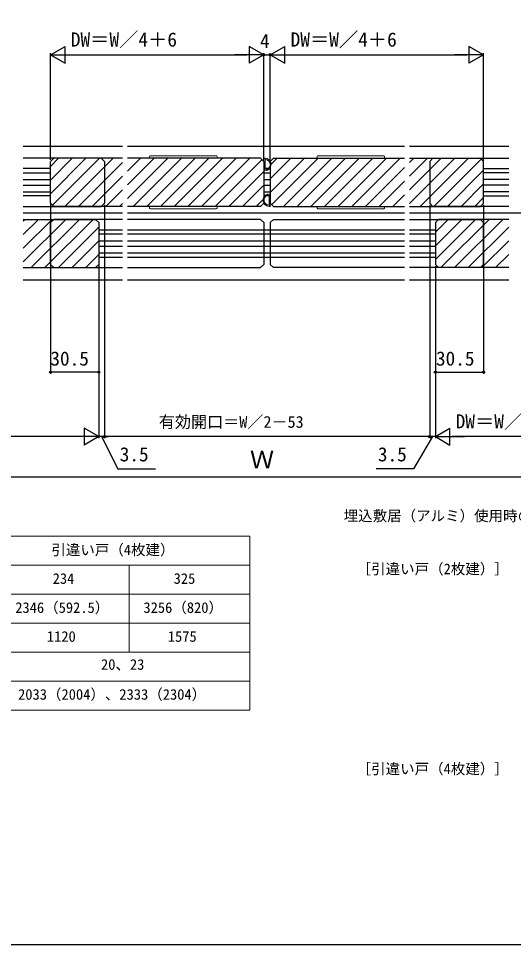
# Model space of a CAD drawing. Units: millimetres, scale not verified. Extents: x -525 to 525, y -783 to 779.
# Drawn here: x -166 to 142, y -783 to -208 of the extents above; entities that cross this region are included whole.
import ezdxf
from ezdxf.enums import TextEntityAlignment as Align

# ---------------------------------------------------------------- set-up
doc = ezdxf.new("R2010")
doc.units = ezdxf.units.MM
doc.header["$LTSCALE"] = 4
doc.layers.add('0-1_TABLE1', color=7, linetype='Continuous', lineweight=18)
doc.layers.add('0-6_YKK_13', color=4, linetype='Continuous', lineweight=18)
for name, color, linetype in [('0-2_USER1', 3, 'Continuous'), ('0-5_YKK_12', 2, 'Continuous'), ('0-8_YKK_D', 6, 'Continuous'), ('0-9_YKK_ZWAK', 7, 'Continuous')]:
    doc.layers.add(name, color=color, linetype=linetype)
doc.styles.add('ＭＳ ゴシック', font='')
doc.styles.get('ＭＳ ゴシック').set_extended_font_data('MS Gothic')

msp = doc.modelspace()

# ---------------------------------------------------------------- linework, layer by layer
at = {"layer": '0-1_TABLE1'}
for p, q in [((-502.215, -529.749), (-22.215, -529.749)), ((-22.215, -529.749), (-22.215, -637.749)), ((-422.215, -547.749), (-22.215, -547.749)), ((-97.215, -547.749), (-97.215, -601.749)), ((-422.215, -565.749), (-22.215, -565.749)), ((-422.215, -583.749), (-22.215, -583.749)), ((-422.215, -601.749), (-22.215, -601.749)), ((-422.215, -619.749), (-22.215, -619.749)), ((-502.215, -637.749), (-22.215, -637.749))]:
    msp.add_line(p, q, dxfattribs=at)
at = {"layer": '0-5_YKK_12'}
for p, q in [((-162.974, -287.338), (-101.227, -287.338)), ((-98.227, -287.338), (73.854, -287.338)), ((76.854, -287.338), (138.602, -287.338)), ((-114.501, -294.838), (-162.974, -294.838)), ((-146.501, -300.338), (-141.001, -294.838)), ((-146.501, -308.823), (-132.516, -294.838)), ((-146.501, -317.308), (-124.03, -294.838)), ((-144.001, -294.838), (-146.001, -296.838)), ((-146.001, -322.838), (-146.001, -296.838)), ((-145.023, -324.316), (-115.545, -294.838)), ((-101.227, -294.838), (-144.001, -294.838)), ((-137.06, -324.838), (-107.06, -294.838)), ((-128.574, -324.838), (-101.227, -297.49)), ((-112.501, -296.838), (-114.501, -294.838)), ((-112.501, -296.838), (-112.501, -322.838)), ((-15.501, -294.838), (-98.227, -294.838)), ((-98.227, -302.975), (-90.089, -294.838)), ((-98.227, -311.461), (-81.604, -294.838)), ((-98.227, -319.946), (-73.119, -294.838)), ((-94.633, -324.838), (-64.633, -294.838)), ((-86.148, -324.838), (-56.148, -294.838)), ((-77.663, -324.838), (-47.663, -294.838)), ((-69.178, -324.838), (-39.178, -294.838)), ((-60.692, -324.838), (-30.692, -294.838)), ((-52.207, -324.838), (-22.207, -294.838)), ((-43.722, -324.838), (-14.611, -295.728)), ((-15.501, -294.838), (-13.501, -296.838)), ((-13.501, -296.838), (-13.501, -322.838)), ((-7.501, -294.838), (-9.501, -296.838)), ((-9.501, -299.102), (-5.236, -294.838)), ((-9.501, -307.588), (3.249, -294.838)), ((-9.501, -316.073), (11.734, -294.838)), ((-9.501, -296.838), (-9.501, -322.838)), ((-8.641, -323.698), (20.219, -294.838)), ((-7.501, -294.838), (73.854, -294.838)), ((-1.295, -324.838), (28.705, -294.838)), ((7.19, -324.838), (37.19, -294.838)), ((15.675, -324.838), (45.675, -294.838)), ((24.161, -324.838), (54.161, -294.838)), ((32.646, -324.838), (62.646, -294.838)), ((41.131, -324.838), (71.131, -294.838)), ((76.854, -294.838), (120.999, -294.838)), ((76.854, -297.6), (79.616, -294.838)), ((76.854, -306.086), (88.102, -294.838)), ((76.854, -314.571), (96.587, -294.838)), ((76.854, -323.056), (105.072, -294.838)), ((83.558, -324.838), (113.558, -294.838)), ((89.499, -296.838), (91.499, -294.838)), ((89.499, -296.838), (89.499, -322.838)), ((91.499, -294.838), (138.602, -294.838)), ((92.043, -324.838), (121.521, -295.36)), ((120.999, -294.838), (122.999, -296.838)), ((122.999, -322.838), (122.999, -296.838)), ((-146.001, -301.338), (-162.974, -301.338)), ((-162.974, -303.938), (-146.001, -303.938)), ((-35.236, -324.838), (-13.501, -303.102)), ((-9.501, -301.338), (-13.501, -301.338)), ((-13.501, -303.938), (-9.501, -303.938)), ((49.616, -324.838), (73.854, -300.6)), ((100.528, -324.838), (122.999, -302.367)), ((122.999, -301.338), (138.602, -301.338)), ((138.602, -303.938), (122.999, -303.938)), ((-162.974, -308.138), (-146.001, -308.138)), ((-120.089, -324.838), (-101.227, -305.975)), ((-13.501, -308.138), (-9.501, -308.138)), ((58.102, -324.838), (73.854, -309.086)), ((138.602, -308.138), (122.999, -308.138)), ((-162.974, -311.538), (-146.001, -311.538)), ((-162.974, -315.738), (-146.001, -315.738)), ((-111.604, -324.838), (-101.227, -314.461)), ((-26.751, -324.838), (-13.501, -311.588)), ((-13.501, -311.538), (-9.501, -311.538)), ((-13.501, -315.738), (-9.501, -315.738)), ((109.013, -324.838), (122.999, -310.852)), ((138.602, -311.538), (122.999, -311.538)), ((138.602, -315.738), (122.999, -315.738)), ((-146.001, -318.338), (-162.974, -318.338)), ((-18.266, -324.838), (-13.501, -320.073)), ((-9.501, -318.338), (-13.501, -318.338)), ((66.587, -324.838), (73.854, -317.571)), ((117.499, -324.838), (122.999, -319.337)), ((122.999, -318.338), (138.602, -318.338)), ((-162.974, -324.838), (-114.501, -324.838)), ((-146.001, -322.838), (-144.001, -324.838)), ((-101.227, -324.838), (-144.001, -324.838)), ((-114.501, -324.838), (-112.501, -322.838)), ((-103.119, -324.838), (-101.227, -322.946)), ((-15.501, -324.838), (-98.227, -324.838)), ((-15.501, -324.838), (-13.501, -322.838)), ((-7.501, -324.838), (-9.501, -322.838)), ((-7.501, -324.838), (73.854, -324.838)), ((76.854, -324.838), (120.999, -324.838)), ((91.499, -324.838), (89.499, -322.838)), ((138.602, -324.838), (91.499, -324.838)), ((122.999, -322.838), (120.999, -324.838)), ((-162.974, -328.838), (-101.227, -328.838)), ((-162.974, -332.838), (-118.001, -332.838)), ((-162.974, -333.782), (-162.03, -332.838)), ((-162.974, -342.267), (-153.545, -332.838)), ((-162.974, -350.753), (-145.06, -332.838)), ((-162.974, -359.238), (-136.574, -332.838)), ((-158.089, -362.838), (-128.089, -332.838)), ((-149.604, -362.838), (-119.604, -332.838)), ((-144.001, -332.838), (-146.001, -334.838)), ((-101.227, -332.838), (-144.001, -332.838)), ((-116.001, -334.838), (-118.001, -332.838)), ((-98.227, -328.838), (73.854, -328.838)), ((-15.501, -332.838), (-98.227, -332.838)), ((-15.501, -332.838), (-13.501, -334.838)), ((-7.501, -332.838), (-9.501, -334.838)), ((-7.501, -332.838), (73.854, -332.838)), ((76.854, -328.838), (290.583, -328.838)), ((76.854, -332.838), (120.999, -332.838)), ((92.999, -334.838), (94.999, -332.838)), ((92.999, -340.852), (101.013, -332.838)), ((92.999, -349.337), (109.499, -332.838)), ((92.999, -357.823), (117.984, -332.838)), ((138.602, -332.838), (94.999, -332.838)), ((96.469, -362.838), (126.469, -332.838)), ((104.955, -362.838), (134.955, -332.838)), ((120.999, -332.838), (122.999, -334.838)), ((-146.001, -360.838), (-146.001, -334.838)), ((-141.119, -362.838), (-116.001, -337.72)), ((-116.001, -334.838), (-116.001, -360.838)), ((-116.001, -339.338), (-101.227, -339.338)), ((-98.227, -339.338), (73.854, -339.338)), ((-13.501, -334.838), (-13.501, -360.838)), ((-9.501, -334.838), (-9.501, -360.838)), ((76.854, -339.338), (92.999, -339.338)), ((92.999, -334.838), (92.999, -360.838)), ((113.44, -362.838), (138.602, -337.676)), ((122.999, -360.838), (122.999, -334.838)), ((-116.001, -341.938), (-101.227, -341.938)), ((-98.227, -341.938), (73.854, -341.938)), ((76.854, -341.938), (92.999, -341.938)), ((-132.633, -362.838), (-116.001, -346.205)), ((-116.001, -346.138), (-101.227, -346.138)), ((-116.001, -349.538), (-101.227, -349.538)), ((-98.227, -346.138), (73.854, -346.138)), ((-98.227, -349.538), (73.854, -349.538)), ((76.854, -346.138), (92.999, -346.138)), ((76.854, -349.538), (92.999, -349.538)), ((121.925, -362.838), (138.602, -346.161)), ((-124.148, -362.838), (-116.001, -354.691)), ((-116.001, -353.738), (-101.227, -353.738)), ((-116.001, -356.338), (-101.227, -356.338)), ((-98.227, -353.738), (73.854, -353.738)), ((-98.227, -356.338), (73.854, -356.338)), ((76.854, -353.738), (92.999, -353.738)), ((76.854, -356.338), (92.999, -356.338)), ((130.41, -362.838), (138.602, -354.646)), ((-146.001, -360.838), (-144.001, -362.838)), ((-118.001, -362.838), (-116.001, -360.838)), ((-15.501, -362.838), (-13.501, -360.838)), ((-7.501, -362.838), (-9.501, -360.838)), ((94.999, -362.838), (92.999, -360.838)), ((122.999, -360.838), (120.999, -362.838)), ((-162.974, -362.838), (-118.001, -362.838)), ((-144.001, -362.838), (-101.227, -362.838)), ((-98.227, -362.838), (-15.501, -362.838)), ((73.854, -362.838), (-7.501, -362.838)), ((120.999, -362.838), (76.854, -362.838)), ((138.602, -362.838), (94.999, -362.838)), ((-162.974, -370.338), (-101.227, -370.338)), ((-98.227, -370.338), (73.854, -370.338)), ((76.854, -370.338), (138.602, -370.338))]:
    msp.add_line(p, q, dxfattribs=at)
at = {"layer": '0-6_YKK_13'}
for p, q in [((-69.863, -293.338), (-83.939, -293.338)), ((-43.063, -293.338), (-69.863, -293.338)), ((20.061, -293.338), (48.49, -293.338)), ((48.49, -293.338), (60.937, -293.338)), ((-84.438, -293.807), (-84.501, -294.838)), ((-43.499, -294.838), (-42.501, -294.838)), ((-42.501, -294.838), (-42.564, -293.807)), ((19.499, -294.838), (19.562, -293.807)), ((20.497, -294.838), (19.499, -294.838)), ((61.436, -293.807), (61.499, -294.838)), ((-11.901, -302.196), (-11.901, -302.119)), ((-11.101, -317.48), (-11.101, -317.557)), ((-84.438, -325.868), (-84.501, -324.838)), ((-69.863, -326.338), (-83.939, -326.338)), ((-43.063, -326.338), (-69.863, -326.338)), ((-42.501, -324.838), (-42.564, -325.868)), ((19.499, -324.838), (19.562, -325.868)), ((61.436, -325.868), (61.499, -324.838))]:
    msp.add_line(p, q, dxfattribs=at)
for points in [[(-13.501, -294.838), (-12.701, -294.838), (-12.701, -302.538), (-13.501, -302.538)], [(-9.501, -324.838), (-10.301, -324.838), (-10.301, -317.138), (-9.501, -317.138)]]:
    msp.add_lwpolyline(points, close=True, dxfattribs=at)
msp.add_lwpolyline([(20.061, -326.338), (48.49, -326.338), (60.937, -326.338)], dxfattribs=at)
for centre, radius, start, end in [((-83.939, -293.838), 0.5, 90, 176.5), ((-43.063, -293.838), 0.5, 3.5, 90), ((20.061, -293.838), 0.5, 90, 176.5), ((60.937, -293.838), 0.5, 3.5, 90), ((-12.922, -298.752), 3.921, 290.25353, 86.77298), ((-12.819, -298.854), 3.218, 289.68083, 87.89976), ((-11.651, -302.119), 0.25, 109.68083, 180), ((-11.651, -302.196), 0.25, 180, 290.25353), ((-10.08, -320.923), 3.921, 110.25353, 266.77298), ((-10.183, -320.822), 3.218, 109.68083, 267.89976), ((-11.351, -317.48), 0.25, 0, 110.25353), ((-11.351, -317.557), 0.25, 289.68083, 0), ((-83.939, -325.838), 0.5, 183.5, 270), ((-43.063, -325.838), 0.5, 270, 356.5), ((20.061, -325.838), 0.5, 183.5, 270), ((60.937, -325.838), 0.5, 270, 356.5)]:
    msp.add_arc(centre, radius, start, end, dxfattribs=at)
at = {"layer": '0-8_YKK_D'}
for p, q in [((-146.001, -230.638), (-136.908, -225.388)), ((-146.001, -295.838), (-146.001, -229.638)), ((-136.908, -235.888), (-136.908, -225.388)), ((-13.501, -230.638), (-22.594, -225.388)), ((-22.594, -225.388), (-22.594, -235.888)), ((-13.501, -295.838), (-13.501, -229.638)), ((-13.501, -295.838), (-13.501, -229.638)), ((-9.501, -230.638), (-0.408, -225.388)), ((-9.501, -295.838), (-9.501, -229.638)), ((-9.501, -295.838), (-9.501, -229.638)), ((-0.408, -235.888), (-0.408, -225.388)), ((122.999, -230.638), (113.906, -225.388)), ((113.906, -225.388), (113.906, -235.888)), ((122.999, -298.138), (122.999, -229.638)), ((-146.001, -230.638), (-136.908, -235.888)), ((-146.001, -230.638), (-127.814, -230.638)), ((-135.501, -230.638), (-24.001, -230.638)), ((-13.501, -230.638), (-31.687, -230.638)), ((-13.501, -230.638), (-22.594, -235.888)), ((-13.501, -230.638), (-9.501, -230.638)), ((-9.501, -230.638), (-0.408, -235.888)), ((-9.501, -230.638), (8.686, -230.638)), ((0.999, -230.638), (112.499, -230.638)), ((122.999, -230.638), (104.813, -230.638)), ((122.999, -230.638), (113.906, -235.888)), ((-146.001, -322.537), (-146.001, -428.837)), ((-112.501, -323.838), (-112.501, -468.837)), ((89.499, -323.838), (89.499, -468.837)), ((122.999, -323.838), (122.999, -428.837)), ((-112.501, -342.537), (-112.501, -468.837)), ((89.499, -342.537), (89.499, -468.837)), ((-116.001, -360.537), (-116.001, -428.837)), ((92.999, -361.838), (92.999, -468.837)), ((92.999, -361.838), (92.999, -428.837)), ((-116.001, -380.537), (-116.001, -468.837)), ((-116.001, -380.537), (-116.001, -468.837)), ((92.999, -380.537), (92.999, -468.837)), ((-116.001, -427.837), (-146.001, -427.837)), ((92.999, -427.837), (122.999, -427.837)), ((-116.001, -467.837), (-125.094, -462.587)), ((-125.094, -462.587), (-125.094, -473.087)), ((92.999, -467.837), (102.092, -462.587)), ((102.092, -473.087), (102.092, -462.587)), ((-126.501, -467.837), (-238.001, -467.837)), ((-116.001, -467.837), (-134.187, -467.837)), ((-116.001, -467.837), (-125.094, -473.087)), ((-116.001, -467.837), (-118.551, -467.837)), ((-112.501, -467.837), (-116.001, -467.837)), ((-112.501, -467.837), (-116.001, -467.837)), ((89.499, -467.837), (-112.501, -467.837)), ((-112.501, -467.837), (-109.951, -467.837)), ((89.499, -467.837), (86.949, -467.837)), ((92.999, -467.837), (89.499, -467.837)), ((92.999, -467.837), (89.499, -467.837)), ((92.999, -467.837), (95.549, -467.837)), ((92.999, -467.837), (102.092, -473.087)), ((92.999, -467.837), (111.186, -467.837)), ((214.999, -467.837), (103.499, -467.837)), ((-254.501, -492.837), (231.499, -492.837))]:
    msp.add_line(p, q, dxfattribs=at)
for points in [[(-114.251, -467.837), (-104.129, -487.837), (-80.902, -487.837)], [(91.249, -467.837), (79.428, -487.837), (56.201, -487.837)]]:
    msp.add_lwpolyline(points, dxfattribs=at)
for centre in [(-13.501, -230.638), (-9.501, -230.638), (-146.001, -427.837), (-116.001, -427.837), (92.999, -427.837), (122.999, -427.837), (-112.501, -467.837), (-112.501, -467.837), (89.499, -467.837), (89.499, -467.837)]:
    msp.add_circle(centre, 0.637, dxfattribs=at)
at = {"layer": '0-9_YKK_ZWAK'}
msp.add_lwpolyline([(-525, -783.3), (525, -783.3), (525, 746.7)], dxfattribs=at)

# ---------------------------------------------------------------- texts
at = {"layer": '0-1_TABLE1', "style": 'ＭＳ ゴシック'}
for s, p in [('引違い戸（4枚建）', (-145.463, -543.428)), ('234', (-144.661, -561.249)), ('325', (-69.534, -561.249)), ('2346（592.5）', (-167.903, -579.3)), ('3256（820）', (-88.301, -579.3)), ('1120', (-148.267, -597.249)), ('1575', (-73.164, -597.249)), ('20、23', (-114.653, -614.635)), ('2033（2004）、2333（2304）', (-166.147, -633.223))]:
    msp.add_text(s, height=6.598, dxfattribs=at).set_placement(p, align=Align.BOTTOM_LEFT)
at = {"layer": '0-2_USER1', "style": 'ＭＳ ゴシック'}
for s, p in [('埋込敷居（アルミ）使用時の床貼込み寸法', (36.062, -522.273)), ('［引違い戸（2枚建）］', (44.142, -555.266)), ('［引違い戸（4枚建）］', (44.142, -679.441))]:
    msp.add_text(s, height=6.598, dxfattribs=at).set_placement(p, align=Align.BOTTOM_LEFT)
at = {"layer": '0-8_YKK_D', "style": 'ＭＳ ゴシック'}
for s, height, p in [('DW＝W／4＋6', 8.798, (-133.376, -228.161)), ('4', 8.798, (-15.899, -229.138)), ('DW＝W／4＋6', 8.798, (3.124, -228.161)), ('30.5', 8.798, (-146.115, -426.337)), ('30.5', 8.798, (93.385, -426.337)), ('有効開口＝W／2－53', 7.331, (-78.745, -464.53)), ('DW＝W／4＋6', 8.798, (105.624, -465.36)), ('3.5', 8.798, (-103.015, -485.837)), ('Ｗ', 11, (-22.154, -490.837)), ('3.5', 8.798, (57.315, -485.837))]:
    msp.add_text(s, height=height, dxfattribs=at).set_placement(p, align=Align.BOTTOM_LEFT)

doc.saveas('drawing.dxf')
